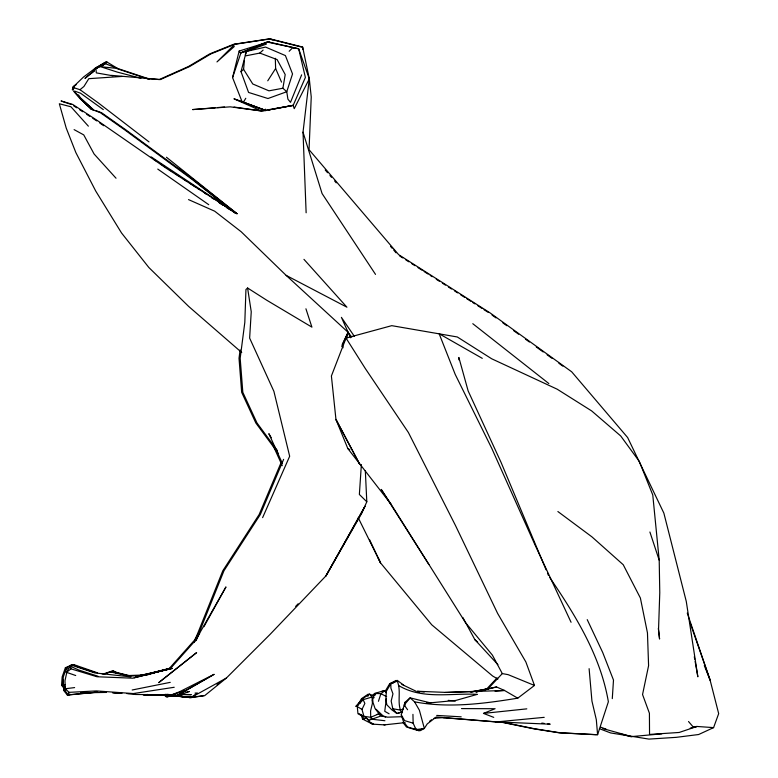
<?xml version="1.0" encoding="UTF-8"?>
<svg xmlns="http://www.w3.org/2000/svg" width="778" height="778" viewBox="0 0 778 778"><rect width="100%" height="100%" fill="white"/><g stroke="black" fill="none" stroke-linecap="round" stroke-linejoin="round"><path stroke-width="1.17" d="M166.288 694.647L166.268 696.767L174.34 695.104M266.446 44.045L246.344 51.445L245.303 55.073M612.286 698.634L613.492 680.069L602.697 652.47L587.225 619.638M361.371 464.544L359.368 494.458L366.798 501.781L361.877 513.033L325.982 575.846L270.141 634.313L226.369 678.046L204.614 695.688L191.048 697.555L168.7 695.153M65.235 689.969L61.579 685.136L62.172 676.86L65.391 667.728L72.646 664.597M404.735 705.782L405.037 702.291L410.103 697.856L430.798 702.962M301.64 74.853L290.495 102.346L287.909 99.156L286.761 91.736L282.891 88.245L268.964 90.832L252.753 83.975L243.592 69.339L244.418 60.46M62.707 686.293L63.436 679.515M306.133 212.793L303.021 132.172L309.304 78.831L302.642 47.03L270.238 38.9L234.762 44.288L210.896 53.896L189.579 66.548L160.356 79.56L111.478 75.369M240.11 349.896L239.021 358.269L241.666 392.326L255.826 422.96L278.359 453.457M386.335 698.8L384.75 711.325L389.088 713.776M282.891 88.245L285.205 74.571L277.114 59.585L259.833 53.079L245.984 55.792M367.868 696.417L368.276 694.102L361.546 698.654L357.228 706.045L357.958 713.737L361.78 715.789M346.823 338.148L348.097 332.303L341.406 317.356L354.408 336.417M203.924 626.737L225.96 586.933L195.609 640.236L170.547 668.36L132.853 678.202L97.017 676.753L70.983 668.856L66.879 672.046L64.963 680.838L65.342 688.744L69.047 692.352L68.415 694.958L97.814 692.128M265.415 109.144L265.988 110.564L242.036 101.607L232.573 77.596L239.157 51.047L269.596 41.584M241.015 71.654L246.344 51.445L265.58 47.079L285.409 55.578L292.528 73.949L286.761 91.736L267.963 98.524L248.571 92.436L241.015 71.654L243.592 69.339M385.684 717.18L380.16 715.215L375.084 708.612L372.429 700.706L374.14 694.822L375.871 693.461L380.909 693.694L386.637 696.66M547.77 723.88L550.163 724.201L496.724 721.896L436.283 717.005L427.21 723.948L424.292 728.49L420.13 730.698L407.623 727.012L403.461 721.576L401.263 714.933L405.037 702.291M73.035 87.758L72.364 89.888L73.229 86.883L83.489 77.071L93.603 69.485M378.439 701.309L380.909 693.694L384.886 690.728L386.102 692.731M499.466 721.566L534.924 728.821L560.17 732.798L597.592 734.724L608.367 701.775C600.509 655.65 575.564 615.583 549.715 577.441M232.573 77.596L240.917 52.904L266.922 41.983L298.684 48.8L309.304 78.831L311.239 96.968L309.041 149.697L398.657 254.669L490.121 312.931L571.704 371.816L627.651 437.557L663.858 513.11L686.274 601.413L697.856 676.811L695.133 661.504M97.571 672.882L73.793 664.597L71.741 665.229L66.538 667.728L63.329 676.86L62.736 685.136L65.128 688.131M599.391 728.665L610.662 732.944L648.959 739.1L676.286 737.34L698.634 734.52L713.582 727.625L718.678 713.64L710.129 680.196L687.256 613.074M658.353 628.284L659.569 639.03L658.538 629.596L659.773 592.69L659.209 560.209L652.771 494.964L639.292 461.393L620.698 435.952L591.659 410.92L557.145 389.175L491.706 358.794L457.299 336.971L391.752 325.661L346.035 338.099L331.399 375.998L335.95 419.439L347.805 448.527L390.926 504.037L465.458 622.556L492.416 655.154L502.296 673.583L508.122 674.652L534.486 685.457L517.749 698.177C483.76 703.691 448.566 708.35 414.557 701.834L410.103 697.856L404.2 705.004L407.584 709.74M196.124 640.206L223.957 570.77L260.309 514.53L283.62 459.351M281.062 462.657L259.152 514.53L222.809 570.77L194.072 642.453L196.387 638.261M96.657 692.128L67.258 694.958L63.533 690.28L64.078 686.488M75.972 84.763L73.229 86.883L73.959 87.758L73.025 89.888L73.229 86.883L75.787 84.851M309.304 78.831L294.23 108.687L293.18 105.361L305.384 77.421L298.684 48.8L268.235 41.886L240.383 52.894L239.157 51.047M262.614 517.642L289.669 456.248L273.895 391.334L249.641 338.099L251.245 311.784L247.599 288.006L245.945 289.533L244.817 322.355L240.178 358.269L242.824 392.326L256.983 422.96L277.406 450.598M341.766 346.502L348.097 332.303L286.148 275.383L241.151 231.727L214.67 211.178L188.519 199.596M351.753 337.117L348.097 332.303L342.262 344.362L343.03 347.824M382.358 715.488L368.928 720.272L363.89 716.305L361.984 709.38L364.863 703.468L362.704 698.654L369.433 694.102L373.79 695.843M195.939 640.654L199.664 633.068M198.02 633.963L194.451 640.236L169.4 668.36L140.837 675.819M360 703.273L362.704 698.654M385.168 691.292L389.671 683.736L396.138 680.429L396.226 681.577L389.671 683.736M243.31 102.336L245.78 98.271M267.758 80.795L275.616 68.513L275.315 58.321M97.999 676.247L78.928 670.072L70.458 666.328L66.004 672.153L75.719 675.528M361.614 699.782L355.77 706.434L357.228 706.045M497.064 677.92L486.464 689.211L478.412 691.146M502.296 673.583L487.611 689.211L476.117 691.973M295.659 606.383L298.159 603.767M91.58 73.064L94.371 70.788L84.967 78.413L94.546 70.059M289.163 51.27L292.547 47.847L295.523 48.041M234.762 44.288L216.965 61.929L234.285 46.515M259.833 53.079L263.11 50.093M73.959 87.758L79.998 89.703L83.946 86.465L88.799 78.675L122.107 76.429M217.052 684.659L219.775 682.452M383.729 690.728L374.714 693.461L372.993 694.822L375.336 695.017M429.68 721.177L431.498 719.786M103.97 63.261L106.246 62.211M99.633 66.791L95.451 68.843L106.878 61.958L117.546 68.445L149.512 79.113M168.826 695.124L191.048 697.555L197.437 693.013L195.045 693.091M98.475 66.791L94.294 68.843L105.72 61.958M95.451 68.843L101.5 64.934M104.398 64.175L105.964 63.086L97.065 67.715M100.615 66.704L105.438 63.699L117.546 68.445L100.615 66.704L117.459 72.15L140.847 78.257M98.145 66.879L95.908 67.715M103.114 63.786L94.294 68.843M100.099 65.692L106.878 61.958M135.323 694.482L171.782 694.803L179.728 691.671L214.008 674.39L177.063 695.513L146.585 695.182M214.008 674.39L177.063 695.513L159.5 695.143M185.106 696.67L191.048 697.555L226.369 678.046M100.547 66.295L103.435 64.71M403.004 722.48L406.466 727.012L414.888 729.589L418.972 730.698L423.135 728.49M365.777 717.968L363.725 719.047L362.636 715.76M379.003 713.766L370.707 717.306L363.89 716.305L359.115 713.737M103.649 673.855L112.188 670.967L116.301 672.688M104.806 673.855L113.345 670.967L117.459 672.688L130.033 675.81M493.738 717.365L483.478 713.407L495.09 708.719L461.51 708.593M103.834 63.456L104.806 63.086M67.258 694.958L69.009 694.297M70.166 694.297L68.415 694.958L64.691 690.28L65.342 688.744L74.62 687.587M168.476 695.94L166.268 696.767L163.895 694.851M165.053 694.851L167.426 696.767L171.85 695.114M403.364 708.982L400.369 710.09L392.783 708.729L391.169 701.046L392.958 693.859L390.906 688.17L390.828 683.736L397.295 680.429L403.665 685.107M393.707 682.724L390.828 683.736L386.326 691.292L385.849 699.383L386.861 704.81L391.811 709.828L396.887 713.504L402.537 711.938M94.498 110.525L92.115 109.542L79.813 98.018L91.318 109.163L100.401 112.713L124.694 129.848L192.127 179.455L234.888 212.948L179.397 168.525M488.691 688.647L470.291 692.002M517.749 698.177L504.504 690.465L496.559 686.974L471.449 692.002M690.232 728.15L696.971 726.457L713.582 727.625M141.431 675.576L171.218 668.176M142.588 675.576L171.228 668.467M381.59 691.545L384.886 690.728M144.864 674.837L170.761 668.477L169.4 668.36M134.254 677.735L171.919 668.477M478.334 691.136L488.574 688.637M476.078 691.973L496.559 686.974M139.476 675.596L172.064 668.214M172.055 668.477L140.633 675.596L128.535 676.131M167.426 696.767L175.488 695.104M132.172 689.998L170.246 682.355M268.352 110.106L270.715 109.659M273.078 109.202L293.18 105.361L261.418 110.962L230.239 106.839L192.643 109.581L215.098 107.763M267.836 110.087L293.18 105.361M138.533 675.781L149.259 673.806M136.111 676.432L153.986 673.145M424.292 728.49L416.045 729.589L413.147 723.17L412.943 714.35M64.905 684.766L62.736 685.136L65.021 687.198M246.344 51.445L240.383 52.894M190.065 697.156L192.429 696.757M191.213 697.156L193.586 696.757M174.214 687.275L133.32 693.558L96.404 690.922L69.047 692.352M171.072 695.532L189.9 697.555L203.457 695.688M376.883 714.437L380.267 713.99M383.982 724.911L405.056 722.616M261.418 110.962L265.988 110.564L234.129 98.874L261.418 110.962L234.042 107.043M661.806 733.839L630.744 736.669L621.486 734.092M483.478 713.407L526.813 708.855M443.47 717.724L495.567 721.896L499.126 721.556M496.724 721.896L544.211 717.345M430.001 702.865L455.85 700.433L477.303 694.355C451.162 692.926 422.221 699.821 398.608 685.496L397.295 680.429L397.383 681.567M80.883 692.974L83.188 692.76M217.461 107.578L224.56 107.004M495.08 691.214L504.504 690.465L446.553 692.43L417.553 691.272M434.036 718.318L444.802 717.481M144.231 694.773L147.801 694.511L143.084 694.773L147.771 694.871M186.973 691.7L189.346 691.535L177.063 695.513L165.082 694.346M81.534 692.984L86.241 692.838M89.791 692.683L106.43 692.43M445.405 692.43L474.522 691.389M147.966 674.847L126.775 675.605L109.834 671.822M183.666 690.553L186.059 690.494L171.782 694.803L166.988 694.316M402.576 716.674L387.512 717.18L380.16 715.215M361.118 714.671L362.567 719.047L364.493 719.008M178.152 694.589L191.271 694.676L184.094 694.365M80.649 692.916L82.682 692.984M495.567 721.896L502.851 722.217M374.714 693.461L376.727 693.558M596.434 734.724L559.012 732.798L533.776 728.821L498.319 721.566M113.617 692.809L122 693.256L112.46 692.809M127.991 693.568L135.178 693.947L126.833 693.568M100.479 692.187L105.273 692.43M436.711 715.42L461.198 716.839M362.567 719.047L372.438 724.143L385.139 724.911M384.925 720.739L370.192 719.028M147.246 78.578L159.208 79.56L188.422 66.548L209.739 53.896L233.604 44.288L269.091 38.9L301.485 47.03M417.241 691.331L424.282 691.982M172.317 695.162L175.916 695.513M171.179 695.503L189.9 697.555L188.665 696.709M130.967 676.918L94.76 672.912L71.741 665.229M102.054 673.845L104.466 674.118M448.225 700.346L455.247 701.173M63.533 690.28L65.692 690.572M541.809 723.073L544.192 723.394M174.418 695.085L176.791 695.435M180.36 695.97L182.733 696.32M173.261 695.085L175.633 695.435M179.203 695.97L189.9 697.555M112.995 75.806L96.336 72.889L95.966 69.427M426.529 702.553L428.824 702.981M70.584 665.229L72.539 665.686M117.439 672.97L128.876 675.81M417.202 691.535L419.468 692.148M602.969 728.607L631.901 736.669M413.147 723.17L404.618 720.632L401.263 714.933M374.189 697.691L372.02 697.039L369.433 694.102M67.715 103.28L71.615 104.476M80.105 667.641L95.334 672.532M116.408 68.445L148.365 79.113M66.607 102.9L61.044 100.965L72.772 104.476L97.902 120.911L166.006 168.067L236.989 213.697L166.443 157.234M234.129 98.874L265.531 110.515M600.431 727.06L606.052 729.151M95.655 110.525L101.558 112.713L125.851 129.848L193.275 179.455L236.989 213.697L224.774 206.141M372.429 700.706L373.002 700.939M66.538 667.728L68.571 668.574M73.706 665.054L79.016 667.291M270.238 38.9L272.436 39.911M91.318 109.163L92.115 109.542L79.842 98.485L73.472 91.055M401.856 684.426L416.065 691.224M286.148 275.383L346.92 307.193L303.955 259.346M347.805 448.527L349.837 449.635M74.114 129.625L83.752 134.905L94.099 154.005L116.029 178.22M371.66 723.073L373.596 724.143M482.282 358.347L439.152 333.752L455.208 374.393L491.793 448.42L535.225 545.378L571.071 622.283M497.891 679.038L492.659 676.033L431.751 624.802L380.568 562.941L358.201 517.72M361.984 709.38L356.927 706.434L362.772 699.782L372.02 697.039L372.409 703.39L370.581 710.946L370.707 717.306L372.108 718.969M415.092 728.364L418.972 730.698M219.678 203L222.741 204.886M399.678 255.972L402.722 257.907M405.776 259.852L408.82 261.797M411.873 263.732L414.917 265.677M417.971 267.622L422.036 270.209M424.068 271.503L428.133 274.089M430.166 275.393L432.198 276.686M436.264 279.273L439.307 281.218M442.361 283.153L445.405 285.098M448.459 287.043L451.503 288.978M454.556 290.923L457.6 292.868M460.654 294.813L464.719 297.4M466.751 298.694L470.816 301.281M472.849 302.574L474.881 303.867M477.925 305.812L481.99 308.399M484.023 309.702L488.088 312.289M247.599 288.006L266.864 300.298L311.91 327.139L305.929 308.788M73.628 105.798L76.643 107.763M79.657 109.737L82.672 111.711M86.698 114.337L89.713 116.311M92.728 118.275L96.744 120.911M151.078 156.845L236.989 213.697M153.966 159.519L155.989 160.861M161.036 164.197L165.082 166.881M169.127 169.555L172.162 171.559M176.198 174.233L179.232 176.236M183.277 178.921L186.312 180.924M190.347 183.598L195.404 186.944M197.427 188.276L199.45 189.618M204.507 192.963L206.52 194.296M211.577 197.641L213.6 198.983M218.657 202.329L222.693 205.003M226.738 207.677L229.773 209.681M189.822 696.709L191.048 697.555M99.701 122.953L103.649 125.696M157.769 169.089L208.728 204.682M103.309 109.601L80.513 93.185L74.571 91.055L75.145 92.494L80.854 98.485L93.127 109.542L80.387 98.018L91.454 109.124L80.465 97.921L78.49 94.916M492.056 315.061L495.985 317.901M502.87 322.87L506.799 325.7M513.684 330.669L518.595 334.219M525.481 339.179L529.41 342.019M536.285 346.988L543.17 351.948M547.099 354.787L552.02 358.337M558.896 363.297L562.834 366.137M79.998 89.703L98.427 102.997L148.997 141.897M557.884 511.535L591.941 536.869L623.236 564.731L640.382 598.01L647.461 632.922L648.589 665.686L642.55 694.54L649.416 713.251L649.542 734.432L679.204 732.458L696.971 726.457L693.324 727.109L688.52 721.527M472.791 323.697L548.85 383.554M113.345 670.967L115.669 672.853M368.14 720.447L372.438 724.143M462.832 617.479L474.891 639.701L477.643 642.083M241.734 352.531L188.646 306.415L148.861 267.515L121.524 232.953L95.762 191.116L75.874 152.614L66.218 128.069L59.323 103.756L70.954 106.781L88.371 126.172M366.224 717.851L368.928 720.272M61.579 685.136L63.864 687.198M376.066 709.273L382.455 715.342M474.891 639.701L497.91 664.636M65.391 667.728L66.577 669.061M392.783 708.729L396.887 713.504L401.273 712.21C397.315 703.789 400.388 694.355 398.608 685.496M325.214 169.954L327.567 172.716M329.93 175.478L331.506 177.326M334.657 181.011L336.232 182.849M390.556 246.383L392.131 248.231M393.707 250.069L396.07 252.831M390.926 504.037L381.22 489.401L428.882 564.468M375.521 274.391L322.082 193.566L303.021 132.172M346.035 338.099L365.261 368.461L408.382 432.48L455.48 525.52L497.619 613.414L525.87 661.961L534.486 685.457M271.259 437.751L268.857 433.677L282.404 463.455M414.557 701.834L419.371 710.178L424.243 728.072M369.472 539.504L380.568 562.941L378.186 557.914M348.097 332.303L350.625 337.778M273.224 445.813L282.258 465.662M275.616 68.513L281.529 82.108M546.088 569.807L501.042 462.346L468.142 390.916L458.855 357.472L458.923 359.883M547.498 573.172L548.441 575.409M704.304 665.569L710.129 680.196L689.891 622.176M649.902 532.006L659.209 560.209M361.546 698.654L362.033 700.881M70.458 666.328L70.983 668.856M694.297 656.797L694.715 659.151M589.111 668.662L591.941 701.075L596.318 719.689L597.592 734.724M302.642 47.03L302.827 49.364M365.329 470.709L366.798 501.781M364.979 506.361L325.982 575.846L364.979 506.361M196.571 652.645L158.79 682.598L196.571 652.645M359.835 464.466L335.95 419.439L359.835 464.466"/></g></svg>
